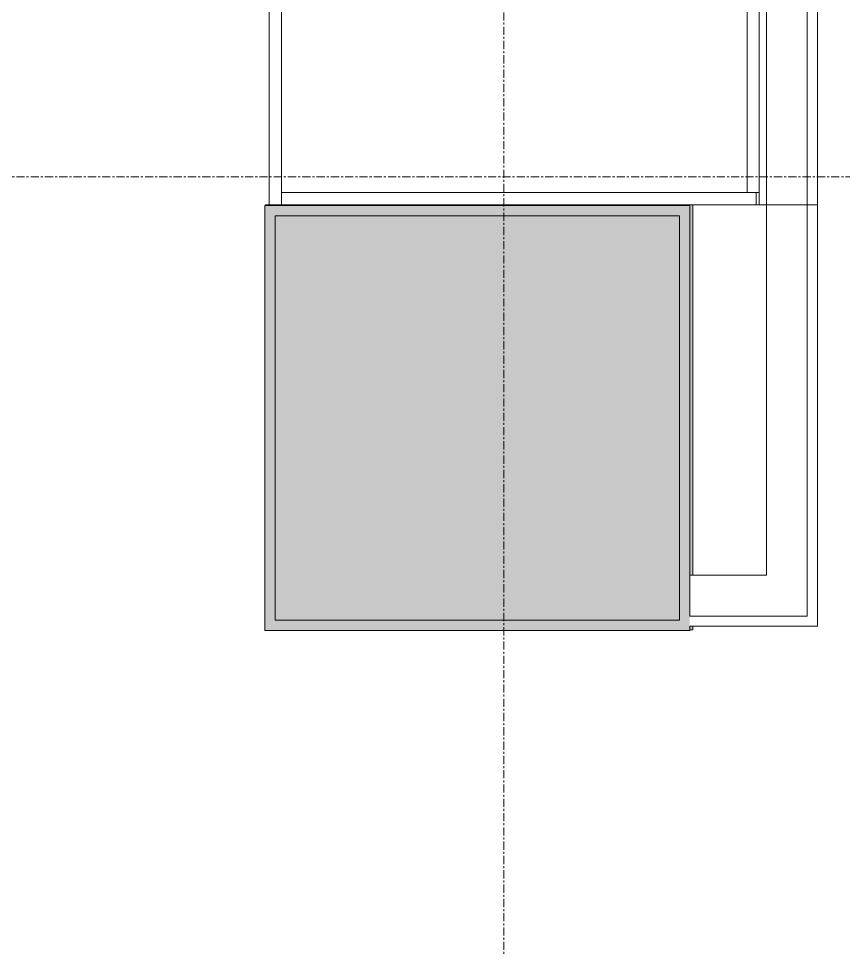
# Model space of a CAD drawing. Header units: inches. Extents: x 29752 to 31446, y 4278 to 5722.
# Drawn here: x 31187.8 to 31238.3, y 4536.9 to 4593.8 of the extents above; entities that cross this region are included whole.
import ezdxf

# ---------------------------------------------------------------- set-up
doc = ezdxf.new("R2010")
doc.units = ezdxf.units.IN
doc.header["$MEASUREMENT"] = 0
doc.linetypes.add('Grid Line 1_2_', pattern=[0.875, 0.5, -0.125, 0.125, -0.125])
for name, color, linetype, lineweight in [('1900 Duke Street_2nd Flr_LINKED_dwg', 8, 'Continuous', 9), ('A-WALL', 113, 'Continuous', 13), ('A-WALL-PATT', 111, 'Continuous', 13), ('AE-COLUMN', 7, 'Continuous', 9), ('AE-WALLS-PATT', 7, 'Continuous', 9), ('I-WALL', 2, 'Continuous', 13), ('Q-CASE', 31, 'Continuous', 9), ('S-GRID', 1, 'Continuous', 9)]:
    doc.layers.add(name, color=color, linetype=linetype, lineweight=lineweight)

# ---------------------------------------------------------------- blocks, each defined once
blk = doc.blocks.new('1900 Duke Street_2nd Flr_LINKED_dwg-5565117-FIRST FLOOR POWER _ SIGNAL')
at = {"layer": 'AE-WALLS-PATT'}
h = blk.add_hatch(color=256, dxfattribs=at)
h.paths.add_polyline_path([(2130.5, 177.54), (2130.5, 177.76), (2130.312, 177.76), (2130.312, 177.54)], flags=0)
h.paths.add_polyline_path([(2130.312, 180.885), (2130.5, 180.885), (2130.5, 203.555), (2104.355, 203.555), (2104.355, 203.51), (2130.312, 203.51), (2130.312, 202.885)], flags=0)
at = {"layer": 'AE-COLUMN'}
blk.add_line((2130.5, 180.885), (2130.5, 203.555), dxfattribs=at)
at = {"layer": 'AE-COLUMN', "flags": 128}
for points in [[(2104.573, 203.555), (2104.355, 203.555), (2104.355, 203.509)], [(2130.312, 177.54), (2130.5, 177.54), (2130.5, 177.76)]]:
    blk.add_lwpolyline(points, dxfattribs=at)
blk = doc.blocks.new('CW Cupbd - Fridge 80_h x 24_d - 2 Doors-6327521-FIRST FLOOR POWER _ SIGNAL')
at = {"layer": 'Q-CASE', "lineweight": 20}
for p, q in [((2.745, -5.315), (1.995, -5.315)), ((1.995, -5.315), (1.995, -34.565)), ((42.2, -5.315), (41.45, -5.315)), ((42.2, -34.565), (42.2, -5.315))]:
    blk.add_line(p, q, dxfattribs=at)
at = {"layer": 'Q-CASE'}
for p, q in [((41.45, -5.315), (2.745, -5.315)), ((2.745, -5.315), (2.745, -6.065)), ((41.45, -6.065), (41.45, -5.315)), ((2.745, -6.065), (2.745, -34.565)), ((2.745, -6.065), (41.45, -6.065)), ((41.45, -34.565), (41.45, -6.065)), ((1.995, -34.565), (22.098, -34.565)), ((1.995, -34.565), (1.995, -35.315)), ((22.098, -35.315), (22.098, -34.565)), ((22.098, -34.565), (42.2, -34.565)), ((22.098, -34.565), (22.098, -35.315)), ((42.2, -35.315), (42.2, -34.565)), ((22.098, -35.315), (1.995, -35.315)), ((42.2, -35.315), (22.098, -35.315))]:
    blk.add_line(p, q, dxfattribs=at)

msp = doc.modelspace()

# ---------------------------------------------------------------- hatches: boundary and pattern name
at = {"layer": 'A-WALL'}
msp.add_hatch(color=250, dxfattribs=at).paths.add_polyline_path([(31228.237, 4556.946), (31228.237, 4581.696), (31203.487, 4581.696), (31203.487, 4556.946), (31227.031, 4556.946)], flags=0)
at = {"layer": 'A-WALL-PATT', "lineweight": 9}
h = msp.add_hatch(dxfattribs=at)
h.set_pattern_fill('FP_1', color=256, style=0, pattern_type=2)
h.set_pattern_definition([(0, (0, 0), (30.72, 7.68), [1.267, -21.773, 1.267, -21.773, -122.88]), (0, (0, 0), (30.72, 7.68), [-46.08, 1.267, -44.813, 1.267, -21.773, -53.76]), (0, (0, 0), (30.72, 7.68), [-115.2, 1.267, -14.093, 1.267, -37.133]), (120, (11.52, 3.84), (-22.0110751, 22.7643004), [1.267, -21.773, 1.267, -21.773, -122.88]), (120, (11.52, 3.84), (-22.0110751, 22.7643004), [-46.08, 1.267, -44.813, 1.267, -21.773, -53.76]), (120, (11.52, 3.84), (-22.0110751, 22.7643004), [-115.2, 1.267, -14.093, 1.267, -37.133]), (240, (15.36, 19.2), (-8.7089249, -30.4443004), [1.267, -21.773, 1.267, -21.773, -122.88]), (240, (15.36, 19.2), (-8.7089249, -30.4443004), [-46.08, 1.267, -44.813, 1.267, -21.773, -53.76]), (240, (15.36, 19.2), (-8.7089249, -30.4443004), [-115.2, 1.267, -14.093, 1.267, -37.133])])
h.paths.add_polyline_path([(31236.06, 4582.366), (31236.685, 4582.366), (31236.685, 4625.696), (31236.06, 4625.696), (31236.06, 4622.571)], flags=0)
at = {"layer": 'A-WALL-PATT'}
h = msp.add_hatch(color=250, dxfattribs=at)
h.paths.add_polyline_path([(31202.862, 4556.321), (31228.862, 4556.351), (31228.862, 4582.321), (31202.862, 4582.321), (31202.862, 4557.321)], flags=0)
h.paths.add_polyline_path([(31228.237, 4556.946), (31203.487, 4556.946), (31203.487, 4581.696), (31228.237, 4581.696), (31228.237, 4557.321)], flags=0)

# ---------------------------------------------------------------- linework, layer by layer
at = {"layer": 'A-WALL'}
for p, q in [((31236.06, 4557.196), (31236.06, 4625.696)), ((31233.56, 4582.366), (31233.56, 4623.196)), ((31228.862, 4557.196), (31236.06, 4557.196))]:
    msp.add_line(p, q, dxfattribs=at)
at = {"layer": 'A-WALL', "color": 8, "lineweight": 20}
for p, q in [((31228.862, 4582.321), (31202.862, 4582.321)), ((31202.862, 4582.321), (31202.862, 4556.321)), ((31228.862, 4559.696), (31228.862, 4582.321)), ((31202.862, 4556.321), (31228.862, 4556.321)), ((31228.862, 4556.321), (31228.862, 4556.571))]:
    msp.add_line(p, q, dxfattribs=at)
at = {"layer": 'A-WALL', "color": 55}
for p, q in [((31203.487, 4581.696), (31203.487, 4556.946)), ((31228.237, 4581.696), (31203.487, 4581.696)), ((31228.237, 4556.946), (31228.237, 4581.696)), ((31203.487, 4556.946), (31228.237, 4556.946))]:
    msp.add_line(p, q, dxfattribs=at)
at = {"layer": 'A-WALL', "lineweight": 9}
msp.add_line((31228.862, 4557.196), (31228.862, 4559.696), dxfattribs=at)
at = {"layer": 'I-WALL'}
for p, q in [((31236.685, 4556.571), (31236.685, 4626.321)), ((31232.935, 4583.116), (31232.935, 4582.366)), ((31232.935, 4582.366), (31236.685, 4582.366)), ((31233.56, 4582.366), (31233.56, 4559.696)), ((31233.56, 4559.696), (31228.862, 4559.696)), ((31228.862, 4556.571), (31236.685, 4556.571))]:
    msp.add_line(p, q, dxfattribs=at)
at = {"layer": 'I-WALL', "lineweight": 9}
msp.add_line((31228.862, 4559.696), (31228.862, 4557.196), dxfattribs=at)
at = {"layer": 'S-GRID', "linetype": 'Grid Line 1_2_'}
for p, q in [((31217.487, 4277.766), (31217.487, 5698.128)), ((31446.272, 4584.077), (29775.662, 4584.077))]:
    msp.add_line(p, q, dxfattribs=at)

# ---------------------------------------------------------------- block references
at = {"layer": '1900 Duke Street_2nd Flr_LINKED_dwg', "color": 7}
msp.add_blockref('1900 Duke Street_2nd Flr_LINKED_dwg-5565117-FIRST FLOOR POWER _ SIGNAL', (29098.55, 4378.811), dxfattribs=at)
at = {"layer": 'Q-CASE', "rotation": 270}
msp.add_blockref('CW Cupbd - Fridge 80_h x 24_d - 2 Doors-6327521-FIRST FLOOR POWER _ SIGNAL', (31238.437, 4624.566), dxfattribs=at)

doc.saveas('drawing.dxf')
